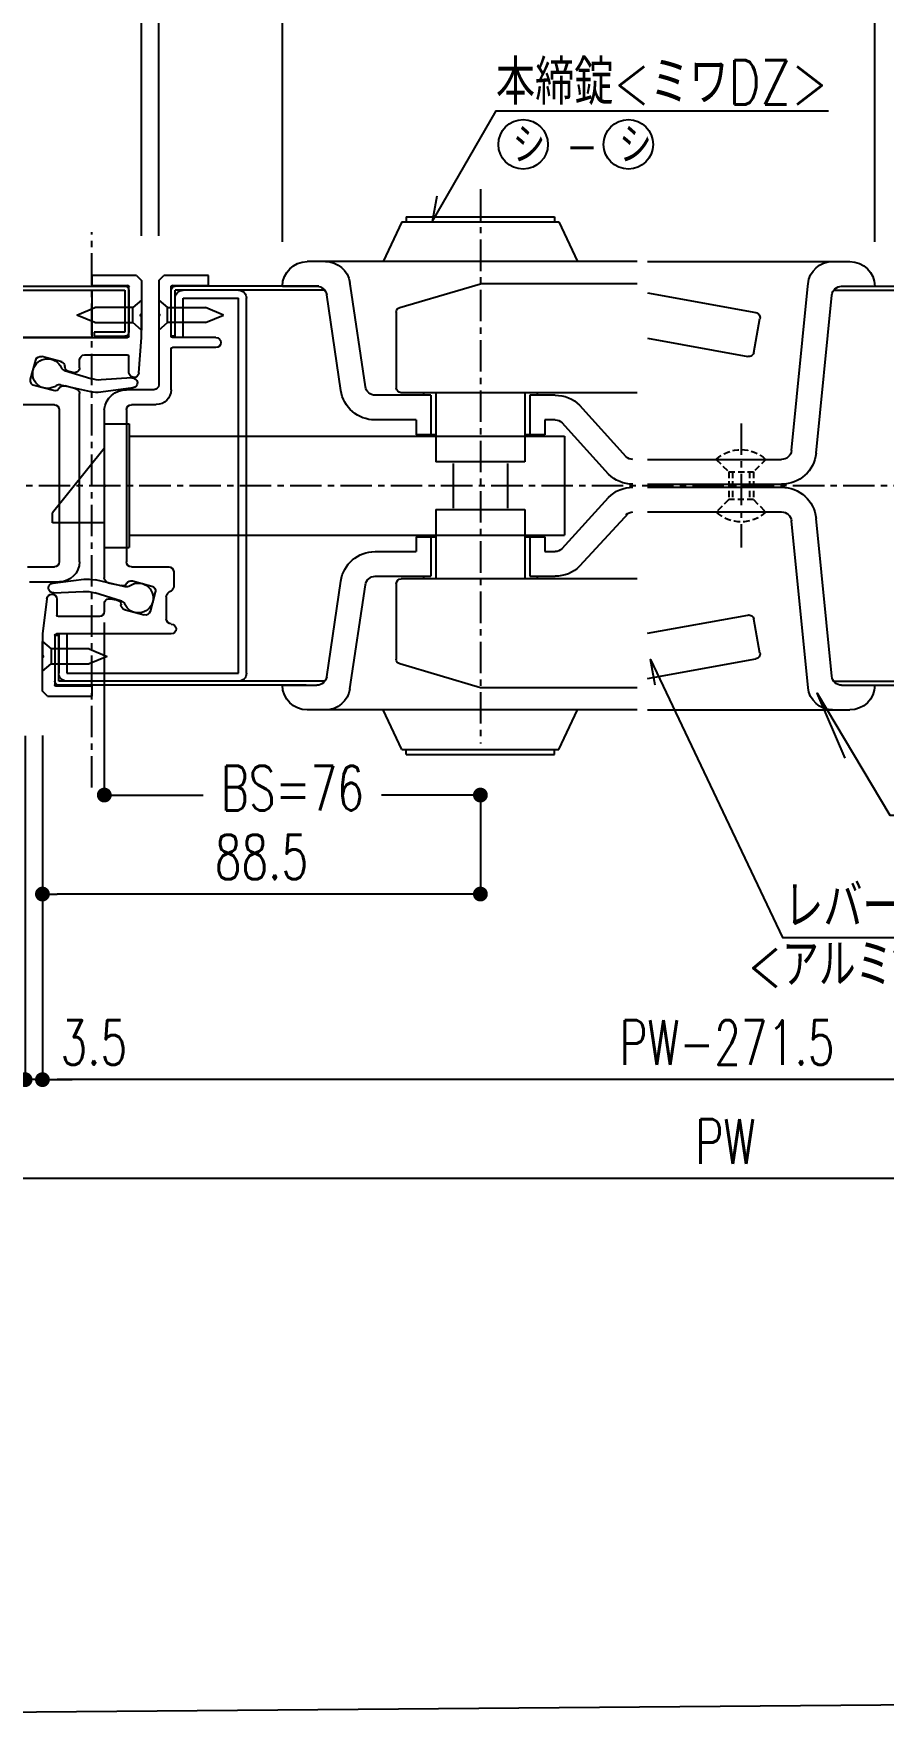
# Model space of a CAD drawing. Extents: x -275225 to 47266, y -41063 to 95295.
# Drawn here: x -225249.4 to -225077.7, y -22245.2 to -21903.9 of the extents above; entities that cross this region are included whole.
import ezdxf

# ---------------------------------------------------------------- set-up
doc = ezdxf.new("R2010")
doc.units = 0
doc.header["$LTSCALE"] = 0.2
doc.header["$PDMODE"] = 99
doc.header["$PDSIZE"] = 5
doc.linetypes.add('CENTER', pattern=[50.8, 31.75, -6.35, 6.35, -6.35])
doc.linetypes.add('HIDDEN', pattern=[9.525, 6.35, -3.175])
for name, color, linetype in [('_P18_製品', 4, 'Continuous'), ('_P18_製品寸法', 9, 'Continuous'), ('_基準', 1, 'CENTER'), ('_文字', 3, 'Continuous'), ('_製品寸法', 9, 'Continuous'), ('OKAMURA-HIDDEN', 6, 'HIDDEN')]:
    doc.layers.add(name, color=color, linetype=linetype)
doc.styles.add('OKAMURA', font='SIMPLEX.shx', dxfattribs={"width": 0.7, "bigfont": 'BIGFONT.shx'})
doc.dimstyles.new('OKAMURA-003', dxfattribs={"dimscale": 3, "dimtxt": 3, "dimasz": 1, "dimexe": 0, "dimexo": 3, "dimgap": 1, "dimtad": 1, "dimdec": 3, "dimdsep": 46, "dimtxsty": 'OKAMURA', "dimblk1": 'DOT', "dimblk2": 'DOT', "dimsah": 1, "dimcen": 0, "dimclrd": 9, "dimclre": 9, "dimclrt": 3, "dimadec": 0, "dimazin": 0, "dimtfac": 1, "dimtdec": 3, "dimtix": 1, "dimtmove": 2, "dimatfit": 3, "dimldrblk": 'NONE', "dimfxl": 0, "dimtolj": 1, "dimarcsym": 0})

# ---------------------------------------------------------------- blocks, each defined once
blk = doc.blocks.new('_DOT')
at = {"color": 0, "linetype": 'ByBlock'}
blk.add_line((-0.5, 0), (-1, 0), dxfattribs=at)
at = {"color": 0, "linetype": 'ByBlock', "const_width": 0.5}
blk.add_lwpolyline([(-0.25, 0, 1), (0.25, 0, 1)], format="xyb", close=True, dxfattribs=at)
blk = doc.blocks.new('*D785')
at = {"layer": '_製品寸法', "color": 9, "lineweight": -2, "transparency": 16777216}
for p, q in [((136, -50.5), (136, -82.5)), ((224.5, -61.05), (224.5, -82.5)), ((221.5, -82.5), (139, -82.5))]:
    blk.add_line(p, q, dxfattribs=at)
at = {"layer": 'Defpoints', "color": 0, "transparency": 16777216}
for p in [(136, -41.5), (224.5, -52.05), (136, -82.5)]:
    blk.add_point(p, dxfattribs=at)
at = {"layer": '_製品寸法', "color": 9, "lineweight": -2, "transparency": 16777216, "xscale": 3, "yscale": 3, "zscale": 3, "rotation": 180}
blk.add_blockref('_DOT', (136, -82.5), dxfattribs=at)
at = {"layer": '_製品寸法', "color": 9, "lineweight": -2, "transparency": 16777216, "xscale": 3, "yscale": 3, "zscale": 3}
blk.add_blockref('_DOT', (224.5, -82.5), dxfattribs=at)
at = {"layer": '_製品寸法', "color": 3, "transparency": 16777216, "insert": (180.25, -75), "char_height": 9, "attachment_point": 5, "style": 'OKAMURA'}
blk.add_mtext('\\A1;88.5', dxfattribs=at)
blk = doc.blocks.new('_None')
blk = doc.blocks.new('*D786')
at = {"layer": '_製品寸法', "color": 9, "lineweight": -2, "transparency": 16777216}
for p, q in [((148.5, -27.63), (148.5, -62.5)), ((224.5, -61.05), (224.5, -62.5)), ((151.5, -62.5), (168.5, -62.5)), ((221.5, -62.5), (204.5, -62.5))]:
    blk.add_line(p, q, dxfattribs=at)
at = {"layer": 'Defpoints', "color": 0, "transparency": 16777216}
for p in [(148.5, -18.63), (224.5, -52.05), (148.5, -62.5)]:
    blk.add_point(p, dxfattribs=at)
at = {"layer": '_製品寸法', "color": 9, "lineweight": -2, "transparency": 16777216, "xscale": 3, "yscale": 3, "zscale": 3, "rotation": 180}
blk.add_blockref('_DOT', (148.5, -62.5), dxfattribs=at)
at = {"layer": '_製品寸法', "color": 9, "lineweight": -2, "transparency": 16777216, "xscale": 3, "yscale": 3, "zscale": 3}
blk.add_blockref('_DOT', (224.5, -62.5), dxfattribs=at)
at = {"layer": '_製品寸法', "color": 3, "transparency": 16777216, "insert": (186.5, -61.09), "char_height": 9, "attachment_point": 5, "style": 'OKAMURA'}
blk.add_mtext('\\A1;BS=76', dxfattribs=at)
blk = doc.blocks.new('*D789')
at = {"layer": '_製品寸法', "color": 9, "lineweight": -2, "transparency": 16777216}
for p, q in [((159.500183, 50.494534), (159.500183, 120)), ((386.000183, 120), (162.500183, 120)), ((389.000183, 50.49501), (389.000183, 120))]:
    blk.add_line(p, q, dxfattribs=at)
at = {"layer": 'Defpoints', "color": 0, "transparency": 16777216}
for p in [(159.500183, 120), (159.500183, 41.494534), (389.000183, 41.49501)]:
    blk.add_point(p, dxfattribs=at)
at = {"layer": '_製品寸法', "color": 9, "lineweight": -2, "transparency": 16777216, "xscale": 3, "yscale": 3, "zscale": 3, "rotation": 180}
blk.add_blockref('_DOT', (159.500183, 120), dxfattribs=at)
at = {"layer": '_製品寸法', "color": 9, "lineweight": -2, "transparency": 16777216, "xscale": 3, "yscale": 3, "zscale": 3}
blk.add_blockref('_DOT', (389.000183, 120), dxfattribs=at)
at = {"layer": '_製品寸法', "color": 3, "transparency": 16777216, "insert": (274.250183, 127.5), "char_height": 9, "attachment_point": 5, "style": 'OKAMURA'}
blk.add_mtext('\\A1;PW-318.5', dxfattribs=at)
blk = doc.blocks.new('*D790')
at = {"layer": '_製品寸法', "color": 9, "lineweight": -2, "transparency": 16777216}
for p, q in [((153.000183, 120), (150.000183, 120)), ((156.000183, 50.494534), (156.000183, 120)), ((159.500183, 120), (156.000183, 120)), ((159.500183, 50.494534), (159.500183, 120)), ((162.500183, 120), (165.500183, 120))]:
    blk.add_line(p, q, dxfattribs=at)
at = {"layer": 'Defpoints', "color": 0, "transparency": 16777216}
for p in [(156.000183, 120), (156.000183, 41.494534), (159.500183, 41.494534)]:
    blk.add_point(p, dxfattribs=at)
at = {"layer": '_製品寸法', "color": 9, "lineweight": -2, "transparency": 16777216, "xscale": 3, "yscale": 3, "zscale": 3}
blk.add_blockref('_DOT', (156.000183, 120), dxfattribs=at)
at = {"layer": '_製品寸法', "color": 9, "lineweight": -2, "transparency": 16777216, "xscale": 3, "yscale": 3, "zscale": 3, "rotation": 180}
blk.add_blockref('_DOT', (159.500183, 120), dxfattribs=at)
at = {"layer": '_製品寸法', "color": 3, "transparency": 16777216, "insert": (157.750183, 127.5), "char_height": 9, "attachment_point": 5, "style": 'OKAMURA'}
blk.add_mtext('\\A1;3.5', dxfattribs=at)
blk = doc.blocks.new('*D793')
at = {"layer": '_製品寸法', "color": 9, "lineweight": -2, "transparency": 16777216}
for p, q in [((136, -50.495076), (136, -120)), ((412.61615, -50.495072), (412.61615, -120)), ((409.61615, -120), (139, -120))]:
    blk.add_line(p, q, dxfattribs=at)
at = {"layer": 'Defpoints', "color": 0, "transparency": 16777216}
for p in [(136, -41.495076), (412.61615, -41.495072), (136, -120)]:
    blk.add_point(p, dxfattribs=at)
at = {"layer": '_製品寸法', "color": 9, "lineweight": -2, "transparency": 16777216, "xscale": 3, "yscale": 3, "zscale": 3, "rotation": 180}
blk.add_blockref('_DOT', (136, -120), dxfattribs=at)
at = {"layer": '_製品寸法', "color": 9, "lineweight": -2, "transparency": 16777216, "xscale": 3, "yscale": 3, "zscale": 3}
blk.add_blockref('_DOT', (412.61615, -120), dxfattribs=at)
at = {"layer": '_製品寸法', "color": 3, "transparency": 16777216, "insert": (274.308075, -112.5), "char_height": 9, "attachment_point": 5, "style": 'OKAMURA'}
blk.add_mtext('\\A1;PW-271.5', dxfattribs=at)
blk = doc.blocks.new('*D794')
at = {"layer": '_製品寸法', "color": 9, "lineweight": -2, "transparency": 16777216}
for p, q in [((132.5, -50.5), (132.5, -120)), ((136, -50.5), (136, -120)), ((129.5, -120), (126.5, -120)), ((136, -120), (132.5, -120)), ((139, -120), (142, -120))]:
    blk.add_line(p, q, dxfattribs=at)
at = {"layer": 'Defpoints', "color": 0, "transparency": 16777216}
for p in [(132.5, -41.5), (136, -41.5), (132.5, -120)]:
    blk.add_point(p, dxfattribs=at)
at = {"layer": '_製品寸法', "color": 9, "lineweight": -2, "transparency": 16777216, "xscale": 3, "yscale": 3, "zscale": 3}
blk.add_blockref('_DOT', (132.5, -120), dxfattribs=at)
at = {"layer": '_製品寸法', "color": 9, "lineweight": -2, "transparency": 16777216, "xscale": 3, "yscale": 3, "zscale": 3, "rotation": 180}
blk.add_blockref('_DOT', (136, -120), dxfattribs=at)
at = {"layer": '_製品寸法', "color": 3, "transparency": 16777216, "insert": (146.4, -112.5), "char_height": 9, "attachment_point": 5, "style": 'OKAMURA'}
blk.add_mtext('\\A1;3.5', dxfattribs=at)
blk = doc.blocks.new('*D796')
at = {"layer": '_製品寸法', "color": 9, "lineweight": -2, "transparency": 16777216}
for p, q in [((0, -50.495056), (0, -140)), ((547.999878, -50.495056), (547.999878, -140)), ((544.999878, -140), (3, -140))]:
    blk.add_line(p, q, dxfattribs=at)
at = {"layer": 'Defpoints', "color": 0, "transparency": 16777216}
for p in [(0, -41.495056), (547.999878, -41.495056), (0, -140)]:
    blk.add_point(p, dxfattribs=at)
at = {"layer": '_製品寸法', "color": 9, "lineweight": -2, "transparency": 16777216, "xscale": 3, "yscale": 3, "zscale": 3, "rotation": 180}
blk.add_blockref('_DOT', (0, -140), dxfattribs=at)
at = {"layer": '_製品寸法', "color": 9, "lineweight": -2, "transparency": 16777216, "xscale": 3, "yscale": 3, "zscale": 3}
blk.add_blockref('_DOT', (547.999878, -140), dxfattribs=at)
at = {"layer": '_製品寸法', "color": 3, "transparency": 16777216, "insert": (273.999939, -132.5), "char_height": 9, "attachment_point": 5, "style": 'OKAMURA'}
blk.add_mtext('\\A1;PW', dxfattribs=at)
blk = doc.blocks.new('*D797')
at = {"layer": '_製品寸法', "color": 9, "lineweight": -2, "transparency": 16777216}
for p, q in [((0, 50.5), (0, 120)), ((153, 120), (3, 120)), ((156, 50.49), (156, 120))]:
    blk.add_line(p, q, dxfattribs=at)
at = {"layer": 'Defpoints', "color": 0, "transparency": 16777216}
for p in [(0, 120), (0, 41.5), (156, 41.49)]:
    blk.add_point(p, dxfattribs=at)
at = {"layer": '_製品寸法', "color": 9, "lineweight": -2, "transparency": 16777216, "xscale": 3, "yscale": 3, "zscale": 3, "rotation": 180}
blk.add_blockref('_DOT', (0, 120), dxfattribs=at)
at = {"layer": '_製品寸法', "color": 9, "lineweight": -2, "transparency": 16777216, "xscale": 3, "yscale": 3, "zscale": 3}
blk.add_blockref('_DOT', (156, 120), dxfattribs=at)
at = {"layer": '_製品寸法', "color": 3, "transparency": 16777216, "insert": (78, 127.5), "char_height": 9, "attachment_point": 5, "style": 'OKAMURA'}
blk.add_mtext('\\A1;156', dxfattribs=at)
blk = doc.blocks.new('*D798')
at = {"layer": '_製品寸法', "color": 9, "lineweight": -2, "transparency": 16777216}
for p, q in [((184.5, 49.3), (184.5, 100)), ((301.17, 100), (187.5, 100)), ((304.17, 49.3), (304.17, 100))]:
    blk.add_line(p, q, dxfattribs=at)
at = {"layer": 'Defpoints', "color": 0, "transparency": 16777216}
for p in [(184.5, 100), (184.5, 40.3), (304.17, 40.3)]:
    blk.add_point(p, dxfattribs=at)
at = {"layer": '_製品寸法', "color": 9, "lineweight": -2, "transparency": 16777216, "xscale": 3, "yscale": 3, "zscale": 3, "rotation": 180}
blk.add_blockref('_DOT', (184.5, 100), dxfattribs=at)
at = {"layer": '_製品寸法', "color": 9, "lineweight": -2, "transparency": 16777216, "xscale": 3, "yscale": 3, "zscale": 3}
blk.add_blockref('_DOT', (304.17, 100), dxfattribs=at)
at = {"layer": '_製品寸法', "color": 3, "transparency": 16777216, "insert": (244.33, 107.5), "char_height": 9, "attachment_point": 5, "style": 'OKAMURA'}
blk.add_mtext('\\A1;184', dxfattribs=at)
blk = doc.blocks.new('P18SE2')
at = {"layer": '_P18_製品'}
for p, q in [((307.62, 53.3), (303.86, 45.3)), ((339.37, 53.3), (307.62, 53.3)), ((338.5, 54.3), (308.5, 54.3)), ((308.5, 54.3), (308.5, 53.3)), ((338.5, 54.3), (338.5, 53.3)), ((339.37, 53.3), (343.14, 45.3)), ((252.32, 45.3), (248.83, 45.3)), ((289.72, 45.3), (252.3, 45.3)), ((291.82, 45.3), (358.5, 45.3)), ((349.76, 40.3), (349.87, 41.03)), ((378.45, 42.5), (387.49, 42.5)), ((378.45, 40.49), (378.45, 42.5)), ((388.5, 41.5), (387.49, 42.5)), ((388.5, 41.49), (388.5, 34.77)), ((393, 42.5), (392, 41.49)), ((392, 41.49), (392, 34.77)), ((393, 42.5), (402.05, 42.5)), ((402.05, 42.5), (402.05, 40.49)), ((243.83, 40.3), (162.32, 40.3)), ((252.12, 39.5), (162.32, 39.5)), ((250.51, 40.3), (243.83, 40.3)), ((255.68, 6.59), (252.5, 38.5)), ((257.35, 40.3), (257.29, 40.81)), ((260.65, 7.1), (257.35, 40.3)), ((289.72, 38.96), (267.82, 34.98)), ((291.82, 40.8), (323.5, 40.8)), ((326.9, 39.8), (323.5, 40.8)), ((339.78, 36.01), (326.9, 39.8)), ((346.75, 20.01), (349.76, 40.3)), ((351.7, 19.27), (354.56, 38.59)), ((354.94, 39.5), (385.18, 39.5)), ((356.16, 40.3), (385.18, 40.3)), ((363.5, 40.3), (356.54, 40.3)), ((370.8, 37.89), (370.8, -37.89)), ((372.4, -37.89), (372.4, 37.89)), ((383.58, 37.89), (372.4, 37.89)), ((385.69, 40.49), (378.45, 40.49)), ((383.58, 29.95), (383.58, 37.89)), ((385.18, 30.25), (385.18, 39.5)), ((385.18, 29.95), (385.18, 37.89)), ((385.99, 30.25), (385.99, 40.2)), ((385.99, 30.25), (385.99, 39.5)), ((394.51, 30.25), (394.51, 40.2)), ((394.51, 39.5), (394.51, 31.05)), ((402.05, 40.49), (394.81, 40.49)), ((545.18, 40.3), (395.32, 40.3)), ((545.2, 39.5), (395.32, 39.5)), ((395.32, 39.5), (395.32, 31.05)), ((402.05, 39.5), (402.05, 30)), ((340.5, 35.05), (340.5, 19.8)), ((388.5, 34.77), (388.2, 34.47)), ((388.5, 34.17), (388.2, 34.47)), ((388.5, 37.49), (388.5, 31.46)), ((388.5, 34.17), (388.5, 20.4)), ((392, 37.49), (392, 31.46)), ((392, 34.77), (392.3, 34.47)), ((392, 34.17), (392.3, 34.47)), ((392, 29.95), (392, 34.17)), ((268.26, 26.93), (267.01, 33.81)), ((395.32, 31.05), (401.55, 31.05)), ((401.55, 31.05), (401.55, 30.25)), ((289.72, 29.81), (269.43, 26.12)), ((376.94, 29.95), (385.69, 29.95)), ((376.94, 27.94), (385.69, 27.94)), ((385.18, 30.25), (385.99, 30.25)), ((385.99, 19.4), (385.99, 27.64)), ((392.5, 22.84), (392, 29.95)), ((416.99, 29.95), (394.81, 29.95)), ((401.55, 30.25), (395.32, 30.25)), ((537.5, 30), (402.05, 30)), ((394.51, 22.91), (394.51, 26.13)), ((403.49, 26.43), (394.81, 26.43)), ((404.5, 23.83), (404.5, 25.43)), ((408.1, 25.03), (412.13, 26.11)), ((414.4, 21.51), (413.36, 25.39)), ((393.91, 21.78), (400.11, 21.38)), ((407.56, 23.31), (402.19, 21.67)), ((405.76, 22.86), (406.84, 23.13)), ((291.82, 18.8), (339.5, 18.8)), ((308.4, 18.3), (313.5, 18.3)), ((312, 18.8), (312, 18.3)), ((313.5, 18.3), (313.5, 10.3)), ((314.5, 18.8), (314.5, 4.8)), ((332.5, 18.8), (332.5, 4.8)), ((333.5, 18.3), (344.77, 18.3)), ((333.5, 18.3), (333.5, 10.3)), ((335, 18.8), (335, 18.3)), ((389.5, 19.4), (395.02, 19.4)), ((393.7, 19.78), (400.23, 18.92)), ((408.34, 20.42), (402.26, 19.04)), ((404.5, 0.3), (404.5, 18.63)), ((405.24, 19.6), (407.5, 20.19)), ((409.77, 19.23), (413.69, 20.28)), ((303.45, 16.25), (294.08, 5.88)), ((372.4, -23.92), (372.4, 16.08)), ((389, 16.38), (394.01, 16.38)), ((395.02, 15.38), (395.02, -15.38)), ((399.5, 15.38), (399.5, 0.3)), ((408.58, -15.38), (408.58, 15.38)), ((409.59, 16.38), (417.01, 16.38)), ((297.62, 2.35), (306.98, 12.71)), ((308.4, 13.3), (310.5, 13.3)), ((310.5, 13.3), (310.5, 10.3)), ((310.5, 10.3), (314.5, 10.3)), ((332.5, 10.3), (336.5, 10.3)), ((336.5, 13.3), (344.77, 13.3)), ((336.5, 13.3), (336.5, 10.3)), ((394.5, 12.5), (394.5, -12.5)), ((399.5, 12.5), (394.5, 12.5)), ((399.5, 12.5), (399.5, -12.5)), ((399.5, 11.3), (399.5, 0.6)), ((394.5, 10), (306.5, 10)), ((306.5, 10), (306.5, -10)), ((399.5, 7.5), (409.98, -5.5)), ((289.72, 5.3), (262.64, 5.3)), ((314.5, 4.8), (332.5, 4.8)), ((318, 4.5), (318, -4.5)), ((329, 4.5), (329, -4.5)), ((289.72, 0.3), (262.64, 0.3)), ((399.5, 0.3), (399.2, 0)), ((399.5, 0.3), (399.2, 0)), ((399.5, -0.3), (399.2, 0)), ((404.5, 0.3), (404.8, 0)), ((404.5, -0.3), (404.8, 0)), ((289.72, -0.3), (262.64, -0.3)), ((306.98, -12.71), (297.62, -2.35)), ((399.5, -0.3), (399.2, 0)), ((399.5, -0.3), (399.5, -18.63)), ((404.5, -15.38), (404.5, -0.3)), ((252.5, -38.5), (255.68, -6.59)), ((289.72, -5.3), (262.64, -5.3)), ((293.56, -5.51), (303.45, -16.25)), ((314.5, -4.8), (314.5, -18.8)), ((332.5, -4.8), (314.5, -4.8)), ((332.5, -4.8), (332.5, -18.8)), ((409.98, -7.5), (409.98, -5.5)), ((257.29, -40.81), (260.65, -7.1)), ((394.5, -10), (306.5, -10)), ((399.5, -7.5), (409.98, -7.5)), ((310.5, -13.3), (308.4, -13.3)), ((314.5, -10.3), (310.5, -10.3)), ((310.5, -10.3), (310.5, -13.3)), ((313.5, -10.3), (313.5, -18.3)), ((336.5, -10.3), (332.5, -10.3)), ((333.5, -10.3), (333.5, -18.3)), ((336.5, -10.3), (336.5, -13.3)), ((344.77, -13.3), (336.5, -13.3)), ((399.5, -12.5), (394.5, -12.5)), ((394.01, -16.38), (386.48, -16.38)), ((415, -16.38), (409.59, -16.38)), ((291.82, -18.8), (339.5, -18.8)), ((313.5, -18.3), (308.4, -18.3)), ((312, -18.3), (312, -18.8)), ((344.77, -18.3), (333.5, -18.3)), ((335, -18.3), (335, -18.8)), ((340.5, -19.8), (340.5, -35.05)), ((349.87, -41.03), (346.75, -20.01)), ((354.56, -38.59), (351.7, -19.27)), ((385.47, -17.39), (385.47, -20.4)), ((393.82, -19.23), (389.91, -20.28)), ((395.26, -20.42), (401.29, -19.03)), ((398.76, -19.6), (396.09, -20.19)), ((409.87, -19.66), (403.66, -18.91)), ((414.61, -19.4), (408.58, -19.4)), ((386, -21.29), (386.45, -21.53)), ((386.98, -22.41), (386.98, -26.93)), ((389.2, -21.51), (390.24, -25.4)), ((396.03, -23.31), (401.44, -21.65)), ((398.24, -22.86), (396.76, -23.13)), ((399.5, -23.83), (399.5, -25.43)), ((409.69, -21.66), (403.8, -21.36)), ((409.09, -22.91), (409.09, -26.13)), ((411.1, -22.84), (412, -29.95)), ((267.01, -33.81), (268.26, -26.93)), ((289.72, -29.81), (269.43, -26.12)), ((395.5, -25.03), (391.47, -26.11)), ((400.5, -26.43), (408.78, -26.43)), ((385.97, -27.94), (386, -27.94)), ((386, -29.95), (409.19, -29.95)), ((407.08, -29.95), (407.08, -37.89)), ((408.68, -29.95), (408.68, -37.89)), ((408.68, -39.5), (408.68, -30.25)), ((408.68, -30.25), (409.49, -30.25)), ((409.49, -30.25), (409.49, -40.2)), ((409.49, -30.25), (409.49, -39.5)), ((412, -29.95), (412, -34.17)), ((412, -37.49), (412, -31.46)), ((289.72, -38.96), (267.82, -34.98)), ((323.5, -40.8), (339.78, -36.01)), ((412, -34.17), (411.7, -34.47)), ((412, -34.77), (411.7, -34.47)), ((412, -41.5), (412, -34.77)), ((252.12, -39.5), (138.7, -39.5)), ((243.83, -40.3), (138.7, -40.3)), ((250.51, -40.3), (243.83, -40.3)), ((291.82, -40.8), (323.5, -40.8)), ((354.94, -39.5), (408.68, -39.5)), ((363.5, -40.3), (356.54, -40.3)), ((358.69, -40.3), (408.68, -40.3)), ((407.08, -37.89), (372.4, -37.89)), ((401.95, -40.49), (409.19, -40.49)), ((401.95, -42.5), (401.95, -40.49)), ((410.99, -42.5), (401.95, -42.5)), ((410.99, -42.5), (412, -41.5)), ((252.32, -45.3), (248.83, -45.3)), ((289.72, -45.3), (252.35, -45.3)), ((291.82, -45.3), (358.5, -45.3)), ((307.62, -53.3), (303.86, -45.3)), ((339.37, -53.3), (343.14, -45.3)), ((339.37, -53.3), (307.62, -53.3)), ((308.5, -54.3), (308.5, -53.3)), ((338.5, -54.3), (308.5, -54.3)), ((338.5, -54.3), (338.5, -53.3))]:
    blk.add_line(p, q, dxfattribs=at)
at = {"layer": '_P18_製品', "color": 6}
for p, q in [((375.44, 34.47), (379.07, 35.98)), ((379.07, 32.96), (375.44, 34.47)), ((386.74, 35.98), (379.07, 35.98)), ((388.5, 37.49), (386.74, 35.98)), ((386.74, 32.96), (386.74, 35.98)), ((392, 37.49), (393.76, 35.98)), ((393.76, 35.98), (401.42, 35.98)), ((393.76, 32.96), (393.76, 35.98)), ((405.06, 34.47), (401.42, 35.98)), ((401.42, 32.96), (405.06, 34.47)), ((379.07, 32.96), (386.74, 32.96)), ((388.5, 31.46), (386.74, 32.96)), ((392, 31.46), (393.76, 32.96)), ((401.42, 32.96), (393.76, 32.96)), ((402.57, -32.96), (398.94, -34.47)), ((402.57, -32.96), (410.24, -32.96)), ((412, -31.46), (410.24, -32.96)), ((410.24, -32.96), (410.24, -35.98)), ((398.94, -34.47), (402.57, -35.98)), ((410.24, -35.98), (402.57, -35.98)), ((412, -37.49), (410.24, -35.98))]:
    blk.add_line(p, q, dxfattribs=at)
at = {"layer": '_P18_製品'}
for centre, radius, start, end in [((248.83, 40.3), 5, 90, 180), ((252.32, 40.3), 5, 5.8569, 90), ((354.81, 40.3), 5, 90, 171.5701), ((358.5, 40.3), 5, 0, 90), ((250.51, 38.3), 2, 5.8569, 90), ((356.54, 38.3), 2, 90, 171.5743), ((372.4, 37.89), 1.61, 90, 180), ((383.58, 37.89), 1.61, 0, 90), ((385.18, 39.5), 0.804, 0, 90), ((385.69, 40.2), 0.292, 0.3137, 91.7693), ((394.8, 40.2), 0.292, 88.2307, 179.6863), ((395.32, 39.5), 0.804, 90, 180), ((268, 33.99), 1, 100.3054, 190.3104), ((339.5, 35.05), 1, 0, 73.6135), ((395.32, 31.05), 0.804, 180, 270), ((376.94, 28.94), 1, 90, 180), ((376.94, 28.94), 1, 180, 270), ((385.69, 30.25), 0.301, 270, 0), ((385.69, 27.64), 0.301, 0, 90), ((394.81, 30.25), 0.301, 180, 270), ((269.25, 27.11), 1, 190.307, 280.3105), ((394.81, 26.13), 0.301, 90, 180), ((403.49, 25.43), 1, 0, 90), ((406.46, 24.07), 1.01, 285.0058, 0.5282), ((408.47, 24.09), 1.01, 105.0111, 180.5331), ((410.97, 22.67), 3.01, 233.4075, 156.5929), ((412.39, 25.13), 1.01, 15.0073, 105.0038), ((393.51, 22.91), 1.01, 183.9561, 359.956), ((393.81, 20.78), 1, 83.9984, 263.9967), ((400.51, 26.11), 4.75, 265.1536, 290.7084), ((405.5, 23.83), 1, 180, 284.9985), ((407.28, 24.27), 1, 286.6443, 336.5922), ((413.43, 21.25), 1.01, 285.004, 15.0062), ((308.4, 11.3), 7, 90, 135.0001), ((339.5, 19.8), 1, 270, 0), ((344.77, 20.3), 2, 270, 351.5783), ((344.78, 20.3), 7, 269.9926, 351.5703), ((389, 19.4), 3.01, 180, 270), ((389.5, 20.4), 1, 180, 270), ((395.08, 14.96), 4.44, 5.3982, 90.8357), ((401.01, 23.32), 4.47, 259.9616, 286.3249), ((405.5, 18.63), 1.01, 105.013, 180.0134), ((407.76, 19.21), 1, 29.4877, 105.0101), ((408.57, 19.45), 1, 53.4075, 103.3547), ((409.51, 20.2), 1.01, 209.4605, 284.984), ((394.01, 15.38), 1, 0, 90), ((409.59, 15.38), 1, 90, 180), ((308.4, 11.3), 2, 90.0201, 135.0202), ((262.64, 7.3), 2, 185.8551, 270), ((262.64, 7.3), 7, 185.856, 270), ((292.67, 7.3), 2, 270, 314.9997), ((292.67, 7.3), 7, 269.9943, 314.9942), ((262.64, -7.3), 7, 90, 174.1452), ((292.67, -7.3), 7, 45.0001, 90), ((262.64, -7.3), 2, 90, 174.1437), ((292.67, -7.3), 2, 45.0003, 90), ((308.4, -11.3), 2, 224.9991, 270), ((344.78, -20.3), 7, 8.4291, 90.0074), ((308.4, -11.3), 7, 224.9917, 269.9918), ((386.48, -17.39), 1, 90, 180), ((394.01, -15.38), 1, 270, 0), ((408.57, -15.33), 4.07, 180.7501, 270.1269), ((409.59, -15.38), 1, 180, 270), ((339.5, -19.8), 1, 0, 90), ((344.77, -20.3), 2, 8.4269, 90), ((386.48, -20.4), 1, 180, 241.9239), ((390.17, -21.25), 1.01, 105.0058, 195.0063), ((392.63, -22.67), 3.01, 53.4075, 336.5925), ((394.08, -20.2), 1.01, 29.4594, 104.9836), ((395.03, -19.45), 1, 233.4075, 283.3531), ((395.83, -19.22), 1, 209.4895, 285.0119), ((398.49, -18.63), 1.01, 285.0094, 0.0097), ((402.83, -25.53), 6.68, 82.8181, 103.3363), ((409.78, -20.66), 1, 264.9983, 85), ((385.97, -22.41), 1, 0, 61.9361), ((396.32, -24.27), 1, 106.6461, 156.5932), ((397.13, -24.07), 1.01, 105.0058, 180.5318), ((398.49, -23.83), 1, 0, 105.0003), ((403.44, -28.03), 6.68, 86.9254, 107.4399), ((410.09, -22.91), 1.01, 3.9545, 179.9547), ((269.25, -27.11), 1, 79.6877, 169.6894), ((385.97, -26.93), 1, 270, 0), ((391.21, -25.14), 1.01, 195.0086, 285.0075), ((395.12, -24.09), 1.01, 285.011, 0.5354), ((400.5, -25.43), 1, 180, 270), ((408.78, -26.13), 0.301, 270, 0), ((386, -28.94), 1, 90, 180), ((386, -28.94), 1, 180, 270), ((409.19, -30.25), 0.301, 0, 90), ((268, -33.99), 1, 169.6857, 259.6914), ((339.5, -35.05), 1, 286.3907, 0), ((248.83, -40.3), 5, 180, 270), ((250.51, -38.3), 2, 270, 354.1472), ((252.32, -40.3), 5, 270, 354.1458), ((356.54, -38.3), 2, 188.4269, 270), ((358.5, -40.3), 5, 270, 0), ((372.4, -37.89), 1.61, 180, 270), ((407.08, -37.89), 1.61, 270, 0), ((408.68, -39.5), 0.804, 270, 0), ((409.2, -40.2), 0.292, 268.2029, 359.6812), ((354.81, -40.3), 5, 188.427, 270)]:
    blk.add_arc(centre, radius, start, end, dxfattribs=at)
at = {"layer": '_基準'}
for p, q in [((323.5, 59.89), (323.5, -52.05)), ((402, -60.99), (402, 51.25)), ((270.83, 12.57), (270.83, -12.47)), ((0, 0), (548, 0))]:
    blk.add_line(p, q, dxfattribs=at)
at = {"layer": 'OKAMURA-HIDDEN'}
for p, q in [((265.83, 5.3), (268.33, 2.8)), ((275.83, 5.3), (273.33, 2.8)), ((268.33, 2.8), (268.33, -2.8)), ((273.33, 2.8), (268.33, 2.8)), ((269.13, 2.8), (269.13, -2.8)), ((272.53, 2.8), (272.53, -2.8)), ((273.33, 2.8), (273.33, -2.8)), ((268.33, -2.8), (265.83, -5.3)), ((268.33, -2.8), (273.33, -2.8)), ((273.33, -2.8), (275.83, -5.3))]:
    blk.add_line(p, q, dxfattribs=at)
for centre, start, end in [((270.83, 0.05), 46.3969, 133.6028), ((270.83, -0.05), 226.3958, 313.6028)]:
    blk.add_arc(centre, 7.25, start, end, dxfattribs=at)
blk = doc.blocks.new('*U780')
at = {"layer": '_文字', "color": 9}
for points in [[(215.6744, 58.5401), (214.7504, 53.3), (227.6929, 75.7171), (294.8127, 75.7171)], [(259.7891, -40.3153), (258.8652, -35.0753), (285.5765, -91.2556), (411.2187, -91.2556)], [(298.1853, -55.0378), (292.5724, -41.8872), (307.2102, -66.5819), (407.096, -66.5819)]]:
    blk.add_lwpolyline(points, dxfattribs=at)
at = {"layer": '_文字'}
for centre in [(233.1394, 68.9638), (254.3991, 68.9638)]:
    blk.add_circle(centre, 5, dxfattribs=at)
at = {"layer": '_P18_製品', "xscale": -1}
blk.add_blockref('P18SE2', (547.9999, 0), dxfattribs=at)
at = {"layer": '_文字', "style": 'OKAMURA'}
for s, height, width, p in [('本締錠<ミワDZ>', 9, 0.8, (227.6356, 77.0116)), ('シ - シ', 7.5, 0.8, (230.9958, 65.0735)), ('レバーハンドル（オカムラ仕様）', 9, 0.8, (285.8702, -89.4624)), ('<アルミ鋳物 バフ アルマイト仕上>', 9, 0.75, (278.5269, -101.3085))]:
    blk.add_text(s, height=height, dxfattribs=dict(at, width=width)).set_placement(p)
at = {"layer": '_製品寸法'}
for base, p1, p2, text, picture, middle in [((0, 120), (156.0002, 41.4945), (0, 41.495), '156', '*D797', (78.0001, 127.5)), ((159.5002, 120), (389.0002, 41.495), (159.5002, 41.4945), 'PW-318.5', '*D789', (274.2502, 127.5)), ((184.4987, 100), (304.1668, 40.3001), (184.4987, 40.3001), '184', '*D798', (244.3328, 107.5)), ((0, -140), (547.9999, -41.4951), (0, -41.4951), 'PW', '*D796', (273.9999, -132.5)), ((136, -120), (412.6162, -41.4951), (136, -41.4951), 'PW-271.5', '*D793', (274.3081, -112.5))]:
    dim = blk.add_linear_dim(base=base, p1=p1, p2=p2, angle=180, text=text, dimstyle='OKAMURA-003', dxfattribs=at)
    dim.commit()
    dim.dimension.update_dxf_attribs({"geometry": picture, "text_midpoint": middle})
for base, p1, p2, picture, middle in [((156.0002, 120), (159.5002, 41.4945), (156.0002, 41.4945), '*D790', (157.7502, 127.5)), ((136, -82.5), (224.5, -52.0549), (136, -41.4951), '*D785', (180.25, -75))]:
    dim = blk.add_linear_dim(base=base, p1=p1, p2=p2, angle=180, dimstyle='OKAMURA-003', dxfattribs=at)
    dim.commit()
    dim.dimension.update_dxf_attribs({"geometry": picture, "text_midpoint": middle})
dim = blk.add_linear_dim(base=(148.4998, -62.5), p1=(224.5, -52.0549), p2=(148.4998, -18.626), angle=180, text='BS=<>', dimstyle='OKAMURA-003', dxfattribs=at)
dim.commit()
dim.dimension.update_dxf_attribs({"geometry": '*D786', "text_midpoint": (186.4999, -61.0928), "dimtype": 160})
dim = blk.add_linear_dim(base=(132.5, -120), p1=(136, -41.4951), p2=(132.5, -41.4955), angle=180, dimstyle='OKAMURA-003', dxfattribs=at)
dim.commit()
dim.dimension.update_dxf_attribs({"geometry": '*D794', "text_midpoint": (146.4046, -112.5), "dimtype": 160})

msp = doc.modelspace()

# ---------------------------------------------------------------- linework, layer by layer
at = {"layer": '_P18_製品寸法'}
msp.add_lwpolyline([(-222420.5, -22219.47), (-225513.32, -22245.24), (-225513.32, -21212.97), (-222420.5, -21187.21)], close=True, dxfattribs=at)

# ---------------------------------------------------------------- block references
msp.add_blockref('*U780', (-225383.6, -21995.21))

doc.saveas('drawing.dxf')
